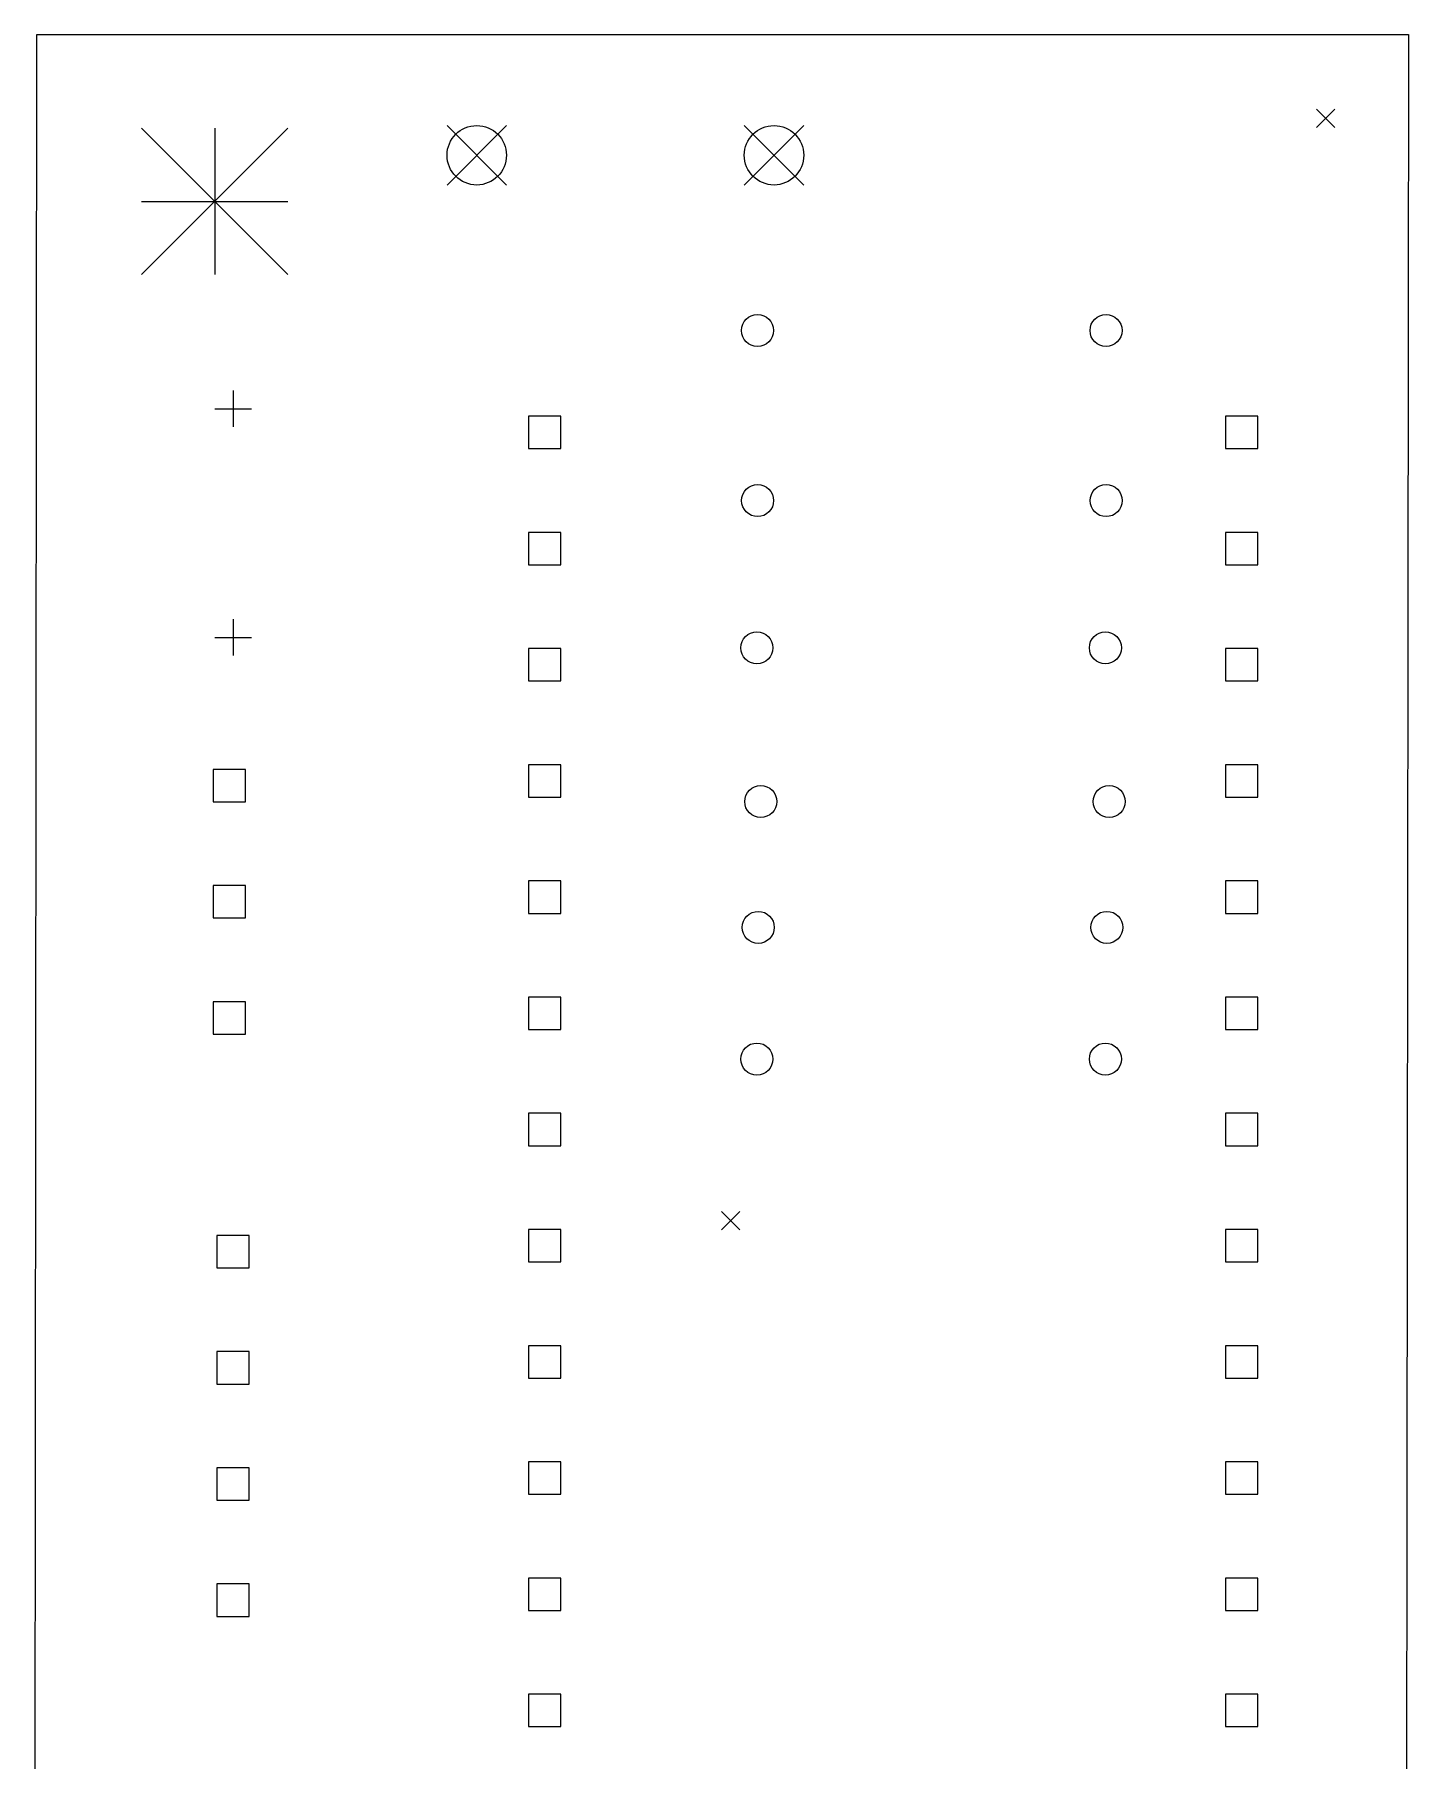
# Model space of a CAD drawing. Extents: x 89.9 to 142.2, y -162.2 to -88.1.
# Drawn here: x 92 to 122.04, y -125.85 to -88.12 of the extents above; entities that cross this region are included whole.
import ezdxf

# ---------------------------------------------------------------- set-up
doc = ezdxf.new("R2010")
doc.units = 0
doc.layers.add('BLACK', color=7, linetype='CONTINUOUS')

msp = doc.modelspace()

# ---------------------------------------------------------------- linework, layer by layer
at = {"layer": 'BLACK', "linetype": 'CONTINUOUS'}
for p, q in [((92, -138.2), (92.052, -88.12)), ((92.052, -88.12), (122.044, -88.12)), ((122.044, -88.12), (121.992, -138.2)), ((120.032, -89.75), (120.432, -90.15)), ((120.432, -89.75), (120.032, -90.15)), ((94.34, -90.17), (97.54, -93.37)), ((97.54, -90.17), (94.34, -93.37)), ((95.94, -90.17), (95.94, -93.37)), ((101.02, -90.11), (102.32, -91.41)), ((102.32, -90.11), (101.02, -91.41)), ((107.52, -90.11), (108.82, -91.41)), ((108.82, -90.11), (107.52, -91.41)), ((94.34, -91.77), (97.54, -91.77)), ((96.342, -95.9), (96.342, -96.7)), ((95.942, -96.3), (96.742, -96.3)), ((103.509, -96.4664), (102.802, -96.4664)), ((102.802, -96.4664), (102.802, -97.1736)), ((103.509, -97.1736), (103.509, -96.4664)), ((118.749, -96.4664), (118.042, -96.4664)), ((118.042, -96.4664), (118.042, -97.1736)), ((118.749, -97.1736), (118.749, -96.4664)), ((102.802, -97.1736), (103.509, -97.1736)), ((118.042, -97.1736), (118.749, -97.1736)), ((103.509, -99.0064), (102.802, -99.0064)), ((102.802, -99.0064), (102.802, -99.7136)), ((103.509, -99.7136), (103.509, -99.0064)), ((118.749, -99.0064), (118.042, -99.0064)), ((118.042, -99.0064), (118.042, -99.7136)), ((118.749, -99.7136), (118.749, -99.0064)), ((102.802, -99.7136), (103.509, -99.7136)), ((118.042, -99.7136), (118.749, -99.7136)), ((96.342, -100.9), (96.342, -101.7)), ((95.942, -101.3), (96.742, -101.3)), ((103.509, -101.546), (102.802, -101.546)), ((102.802, -101.546), (102.802, -102.254)), ((103.509, -102.254), (103.509, -101.546)), ((118.749, -101.546), (118.042, -101.546)), ((118.042, -101.546), (118.042, -102.254)), ((118.749, -102.254), (118.749, -101.546)), ((102.802, -102.254), (103.509, -102.254)), ((118.042, -102.254), (118.749, -102.254)), ((103.509, -104.086), (102.802, -104.086)), ((102.802, -104.086), (102.802, -104.794)), ((103.509, -104.794), (103.509, -104.086)), ((118.749, -104.086), (118.042, -104.086)), ((118.042, -104.086), (118.042, -104.794)), ((118.749, -104.794), (118.749, -104.086)), ((96.6141, -104.186), (95.9069, -104.186)), ((95.9069, -104.186), (95.9069, -104.894)), ((96.6141, -104.894), (96.6141, -104.186)), ((95.9069, -104.894), (96.6141, -104.894)), ((102.802, -104.794), (103.509, -104.794)), ((118.042, -104.794), (118.749, -104.794)), ((96.6141, -106.726), (95.9069, -106.726)), ((95.9069, -106.726), (95.9069, -107.434)), ((96.6141, -107.434), (96.6141, -106.726)), ((103.509, -106.626), (102.802, -106.626)), ((102.802, -106.626), (102.802, -107.334)), ((103.509, -107.334), (103.509, -106.626)), ((118.749, -106.626), (118.042, -106.626)), ((118.042, -106.626), (118.042, -107.334)), ((118.749, -107.334), (118.749, -106.626)), ((95.9069, -107.434), (96.6141, -107.434)), ((102.802, -107.334), (103.509, -107.334)), ((118.042, -107.334), (118.749, -107.334)), ((96.6141, -109.266), (95.9069, -109.266)), ((95.9069, -109.266), (95.9069, -109.974)), ((96.6141, -109.974), (96.6141, -109.266)), ((103.509, -109.166), (102.802, -109.166)), ((102.802, -109.166), (102.802, -109.874)), ((103.509, -109.874), (103.509, -109.166)), ((118.749, -109.166), (118.042, -109.166)), ((118.042, -109.166), (118.042, -109.874)), ((118.749, -109.874), (118.749, -109.166)), ((95.9069, -109.974), (96.6141, -109.974)), ((102.802, -109.874), (103.509, -109.874)), ((118.042, -109.874), (118.749, -109.874)), ((103.509, -111.706), (102.802, -111.706)), ((102.802, -111.706), (102.802, -112.414)), ((103.509, -112.414), (103.509, -111.706)), ((118.749, -111.706), (118.042, -111.706)), ((118.042, -111.706), (118.042, -112.414)), ((118.749, -112.414), (118.749, -111.706)), ((102.802, -112.414), (103.509, -112.414)), ((118.042, -112.414), (118.749, -112.414)), ((107.022, -113.85), (107.422, -114.25)), ((107.422, -113.85), (107.022, -114.25)), ((103.509, -114.246), (102.802, -114.246)), ((102.802, -114.246), (102.802, -114.954)), ((103.509, -114.954), (103.509, -114.246)), ((118.749, -114.246), (118.042, -114.246)), ((118.042, -114.246), (118.042, -114.954)), ((118.749, -114.954), (118.749, -114.246)), ((96.6946, -114.376), (95.9874, -114.376)), ((95.9874, -114.376), (95.9874, -115.084)), ((96.6946, -115.084), (96.6946, -114.376)), ((95.9874, -115.084), (96.6946, -115.084)), ((102.802, -114.954), (103.509, -114.954)), ((118.042, -114.954), (118.749, -114.954)), ((96.6946, -116.916), (95.9874, -116.916)), ((95.9874, -116.916), (95.9874, -117.624)), ((96.6946, -117.624), (96.6946, -116.916)), ((103.509, -116.786), (102.802, -116.786)), ((102.802, -116.786), (102.802, -117.494)), ((103.509, -117.494), (103.509, -116.786)), ((118.749, -116.786), (118.042, -116.786)), ((118.042, -116.786), (118.042, -117.494)), ((118.749, -117.494), (118.749, -116.786)), ((95.9874, -117.624), (96.6946, -117.624)), ((102.802, -117.494), (103.509, -117.494)), ((118.042, -117.494), (118.749, -117.494)), ((96.6946, -119.456), (95.9874, -119.456)), ((95.9874, -119.456), (95.9874, -120.164)), ((96.6946, -120.164), (96.6946, -119.456)), ((103.509, -119.326), (102.802, -119.326)), ((102.802, -119.326), (102.802, -120.034)), ((103.509, -120.034), (103.509, -119.326)), ((118.749, -119.326), (118.042, -119.326)), ((118.042, -119.326), (118.042, -120.034)), ((118.749, -120.034), (118.749, -119.326)), ((95.9874, -120.164), (96.6946, -120.164)), ((102.802, -120.034), (103.509, -120.034)), ((118.042, -120.034), (118.749, -120.034)), ((103.509, -121.866), (102.802, -121.866)), ((102.802, -121.866), (102.802, -122.574)), ((103.509, -122.574), (103.509, -121.866)), ((118.749, -121.866), (118.042, -121.866)), ((118.042, -121.866), (118.042, -122.574)), ((118.749, -122.574), (118.749, -121.866)), ((96.6946, -121.996), (95.9874, -121.996)), ((95.9874, -121.996), (95.9874, -122.704)), ((96.6946, -122.704), (96.6946, -121.996)), ((102.802, -122.574), (103.509, -122.574)), ((118.042, -122.574), (118.749, -122.574)), ((95.9874, -122.704), (96.6946, -122.704)), ((103.509, -124.406), (102.802, -124.406)), ((102.802, -124.406), (102.802, -125.114)), ((103.509, -125.114), (103.509, -124.406)), ((118.749, -124.406), (118.042, -124.406)), ((118.042, -124.406), (118.042, -125.114)), ((118.749, -125.114), (118.749, -124.406)), ((102.802, -125.114), (103.509, -125.114)), ((118.042, -125.114), (118.749, -125.114))]:
    msp.add_line(p, q, dxfattribs=at)
at = {"layer": 'BLACK'}
for centre, radius in [((101.67, -90.76), 0.65), ((108.17, -90.76), 0.65), ((107.81, -94.59), 0.35), ((115.43, -94.59), 0.35), ((107.812, -98.31), 0.35), ((115.432, -98.31), 0.35), ((107.796, -101.53), 0.35), ((115.416, -101.53), 0.35), ((107.88, -104.89), 0.35), ((115.5, -104.89), 0.35), ((107.826, -107.64), 0.35), ((115.447, -107.64), 0.35), ((107.796, -110.52), 0.35), ((115.416, -110.52), 0.35)]:
    msp.add_circle(centre, radius, dxfattribs=at)

doc.saveas('drawing.dxf')
